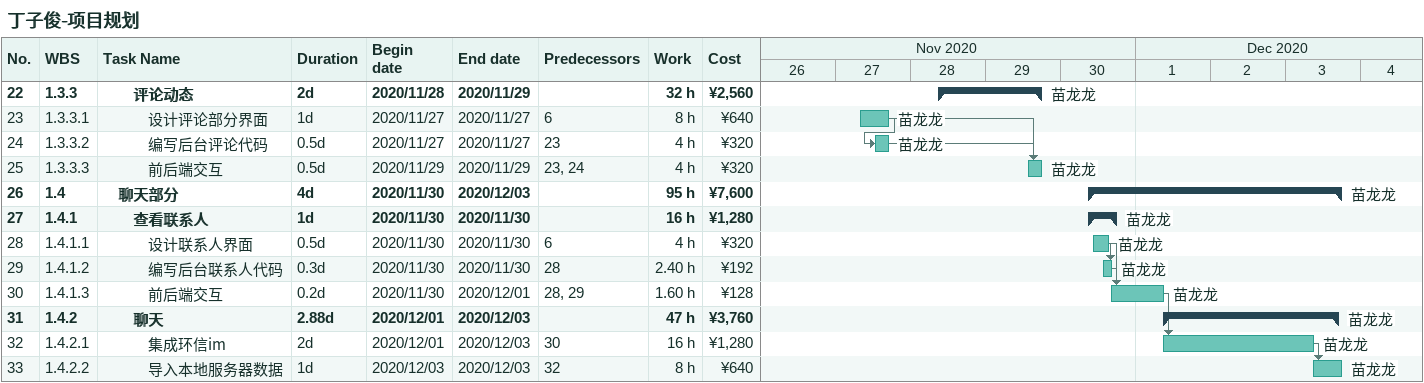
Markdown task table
丁子俊-项目规划

| ID | WBS | Task | Duration | Start | Finish | Predecessors | Resources | Work (h) | Cost (¥) |
|---|---|---|---|---|---|---|---|---|---|
| 22 | 1.3.3 | **评论动态** | 2d | 2020-11-28 | 2020-11-29 |  | 苗龙龙 | 32 | 2560 |
| 23 | 1.3.3.1 | 设计评论部分界面 | 1d | 2020-11-27 | 2020-11-27 | 6 | 苗龙龙 | 8 | 640 |
| 24 | 1.3.3.2 | 编写后台评论代码 | 0.5d | 2020-11-27 | 2020-11-27 | 23 | 苗龙龙 | 4 | 320 |
| 25 | 1.3.3.3 | 前后端交互 | 0.5d | 2020-11-29 | 2020-11-29 | 23, 24 | 苗龙龙 | 4 | 320 |
| 26 | 1.4 | **聊天部分** | 4d | 2020-11-30 | 2020-12-03 |  | 苗龙龙 | 95 | 7600 |
| 27 | 1.4.1 | **查看联系人** | 1d | 2020-11-30 | 2020-11-30 |  | 苗龙龙 | 16 | 1280 |
| 28 | 1.4.1.1 | 设计联系人界面 | 0.5d | 2020-11-30 | 2020-11-30 | 6 | 苗龙龙 | 4 | 320 |
| 29 | 1.4.1.2 | 编写后台联系人代码 | 0.3d | 2020-11-30 | 2020-11-30 | 28 | 苗龙龙 | 2.40 | 192 |
| 30 | 1.4.1.3 | 前后端交互 | 0.2d | 2020-11-30 | 2020-12-01 | 28, 29 | 苗龙龙 | 1.60 | 128 |
| 31 | 1.4.2 | **聊天** | 2.88d | 2020-12-01 | 2020-12-03 |  | 苗龙龙 | 47 | 3760 |
| 32 | 1.4.2.1 | 集成环信im | 2d | 2020-12-01 | 2020-12-03 | 30 | 苗龙龙 | 16 | 1280 |
| 33 | 1.4.2.2 | 导入本地服务器数据 | 1d | 2020-12-03 | 2020-12-03 | 32 | 苗龙龙 | 8 | 640 |
